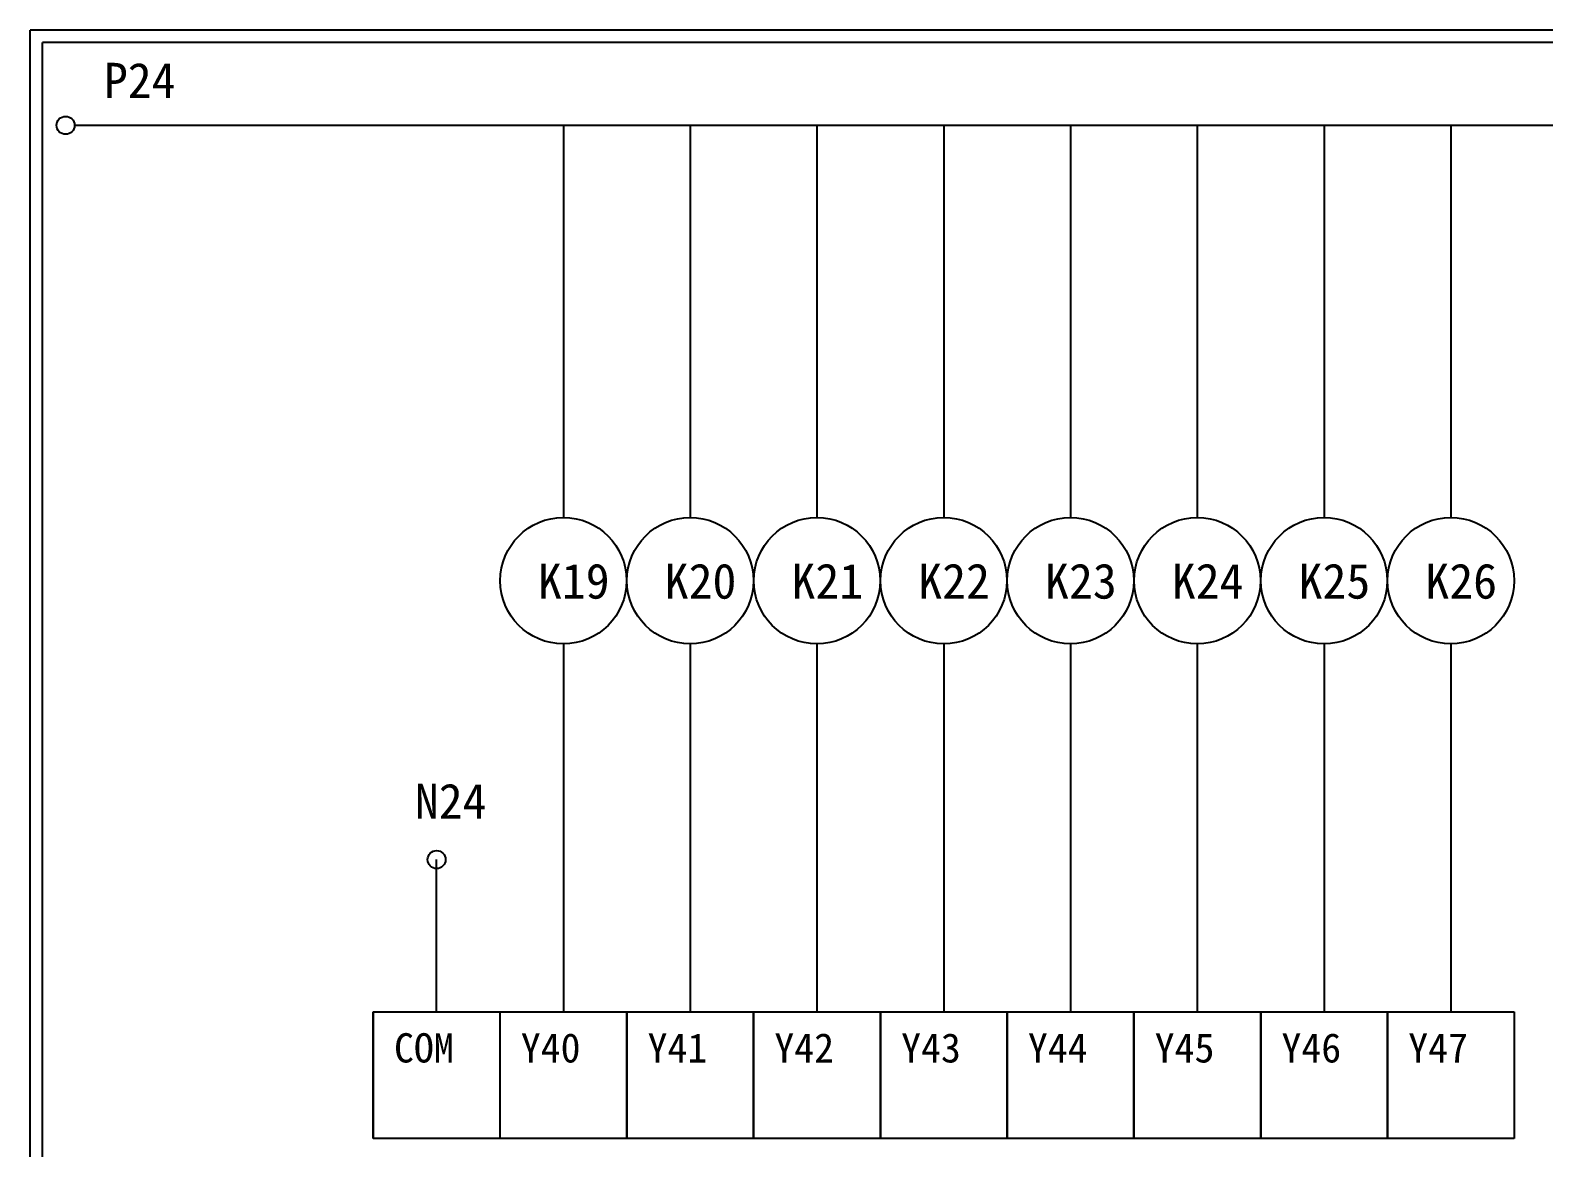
# Model space of a CAD drawing. Extents: x 889 to 1176, y 251 to 455.
# Drawn here: x 889.1 to 1044.3, y 340.6 to 455.2 of the extents above; entities that cross this region are included whole.
import ezdxf

# ---------------------------------------------------------------- set-up
doc = ezdxf.new("R2010")
doc.units = 0
doc.layers.add('圖框層', color=7, linetype='CONTINUOUS')
doc.layers.add('標尺寸層', color=3, linetype='CONTINUOUS')
doc.styles.add('CNS', font='romanc.shx', dxfattribs={"bigfont": 'chineset.shx'})
doc.styles.add('STSL', font='kaiu.ttf')

msp = doc.modelspace()

# ---------------------------------------------------------------- linework, layer by layer
at = {"layer": '圖框層', "color": 7}
for p, q in [((1176.07, 455.16), (889.07, 455.16)), ((889.07, 251.2), (889.07, 455.16)), ((1174.82, 453.91), (890.32, 453.91)), ((890.32, 252.44), (890.32, 453.91))]:
    msp.add_line(p, q, dxfattribs=at)
at = {"layer": '標尺寸層', "color": 7}
for p, q in [((893.61, 445.42), (1171.21, 445.42)), ((943.74, 445.42), (943.74, 405.22)), ((956.74, 445.42), (956.74, 405.22)), ((969.74, 445.42), (969.74, 405.22)), ((982.74, 445.42), (982.74, 405.22)), ((995.74, 445.42), (995.74, 405.22)), ((1008.74, 445.42), (1008.74, 405.22)), ((1021.74, 445.42), (1021.74, 405.22)), ((1034.74, 445.42), (1034.74, 405.22)), ((943.74, 392.26), (943.74, 354.55)), ((956.74, 392.26), (956.74, 354.55)), ((969.74, 392.26), (969.74, 354.55)), ((982.74, 392.26), (982.74, 354.55)), ((995.74, 392.26), (995.74, 354.55)), ((1008.74, 392.26), (1008.74, 354.55)), ((1021.74, 392.26), (1021.74, 354.55)), ((1034.74, 392.26), (1034.74, 354.55)), ((930.74, 354.55), (930.74, 370.15)), ((924.24, 354.55), (924.24, 341.55)), ((924.24, 341.55), (924.24, 354.55)), ((924.24, 354.55), (924.24, 341.55)), ((924.24, 354.55), (937.24, 354.55)), ((924.24, 341.55), (924.24, 354.55)), ((924.24, 341.55), (924.24, 354.55)), ((937.24, 354.55), (950.24, 354.55)), ((937.24, 341.55), (937.24, 354.55)), ((937.24, 341.55), (937.24, 354.55)), ((950.24, 354.55), (950.24, 341.55)), ((950.24, 354.55), (963.24, 354.55)), ((950.24, 341.55), (950.24, 354.55)), ((963.24, 354.55), (963.24, 341.55)), ((963.24, 354.55), (963.24, 341.55)), ((963.24, 354.55), (976.24, 354.55)), ((963.24, 341.55), (963.24, 354.55)), ((976.24, 354.55), (976.24, 341.55)), ((976.24, 354.55), (976.24, 341.55)), ((976.24, 354.55), (989.24, 354.55)), ((976.24, 341.55), (976.24, 354.55)), ((989.24, 354.55), (989.24, 341.55)), ((989.24, 354.55), (989.24, 341.55)), ((989.24, 354.55), (1002.24, 354.55)), ((989.24, 341.55), (989.24, 354.55)), ((1002.24, 354.55), (1002.24, 341.55)), ((1002.24, 354.55), (1002.24, 341.55)), ((1002.24, 354.55), (1015.24, 354.55)), ((1002.24, 341.55), (1002.24, 354.55)), ((1015.24, 354.55), (1015.24, 341.55)), ((1015.24, 354.55), (1015.24, 341.55)), ((1015.24, 354.55), (1028.24, 354.55)), ((1015.24, 341.55), (1015.24, 354.55)), ((1028.24, 354.55), (1028.24, 341.55)), ((1028.24, 354.55), (1028.24, 341.55)), ((1028.24, 354.55), (1041.24, 354.55)), ((1028.24, 341.55), (1028.24, 354.55)), ((1041.24, 354.55), (1041.24, 341.55)), ((937.24, 341.55), (924.24, 341.55)), ((950.24, 341.55), (937.24, 341.55)), ((963.24, 341.55), (950.24, 341.55)), ((976.24, 341.55), (963.24, 341.55)), ((989.24, 341.55), (976.24, 341.55)), ((1002.24, 341.55), (989.24, 341.55)), ((1015.24, 341.55), (1002.24, 341.55)), ((1028.24, 341.55), (1015.24, 341.55)), ((1041.24, 341.55), (1028.24, 341.55))]:
    msp.add_line(p, q, dxfattribs=at)
for centre, radius in [((892.69, 445.42), 0.92), ((943.74, 398.74), 6.48), ((956.74, 398.74), 6.48), ((969.74, 398.74), 6.48), ((982.74, 398.74), 6.48), ((995.74, 398.74), 6.48), ((1008.74, 398.74), 6.48), ((1021.74, 398.74), 6.48), ((1034.74, 398.74), 6.48), ((930.74, 370.15), 0.92)]:
    msp.add_circle(centre, radius, dxfattribs=at)

# ---------------------------------------------------------------- texts
at = {"layer": '圖框層', "color": 7, "style": 'STSL'}
for s, p in [('P24', (896.62, 448.23)), ('K19', (941.13, 396.9)), ('K20', (954.13, 396.9)), ('K21', (967.13, 396.9)), ('K22', (980.13, 396.9)), ('K23', (993.13, 396.9)), ('K24', (1006.13, 396.9)), ('K25', (1019.13, 396.9)), ('K26', (1032.13, 396.9)), ('N24', (928.51, 374.34))]:
    msp.add_text(s, height=3.6, dxfattribs=at).set_placement(p)
at = {"layer": '標尺寸層', "color": 7, "char_height": 3, "attachment_point": 1, "style": 'CNS'}
for s, insert in [('{\\fMingLiU|b0|i0|c136|p49; COM}', (924.33, 352.35)), ('{\\fMingLiU|b0|i0|c136|p49; Y40}', (937.33, 352.35)), ('{\\fMingLiU|b0|i0|c136|p49; Y41}', (950.33, 352.35)), ('{\\fMingLiU|b0|i0|c136|p49; Y42}', (963.33, 352.35)), ('{\\fMingLiU|b0|i0|c136|p49; Y43}', (976.33, 352.35)), ('{\\fMingLiU|b0|i0|c136|p49; Y44}', (989.33, 352.35)), ('{\\fMingLiU|b0|i0|c136|p49; Y45}', (1002.33, 352.35)), ('{\\fMingLiU|b0|i0|c136|p49; Y46}', (1015.33, 352.35)), ('{\\fMingLiU|b0|i0|c136|p49; Y47}', (1028.33, 352.35))]:
    msp.add_mtext_dynamic_manual_height_columns(s, width=12, gutter_width=32.5, heights=[8.35], dxfattribs=dict(at, insert=insert))

doc.saveas('drawing.dxf')
